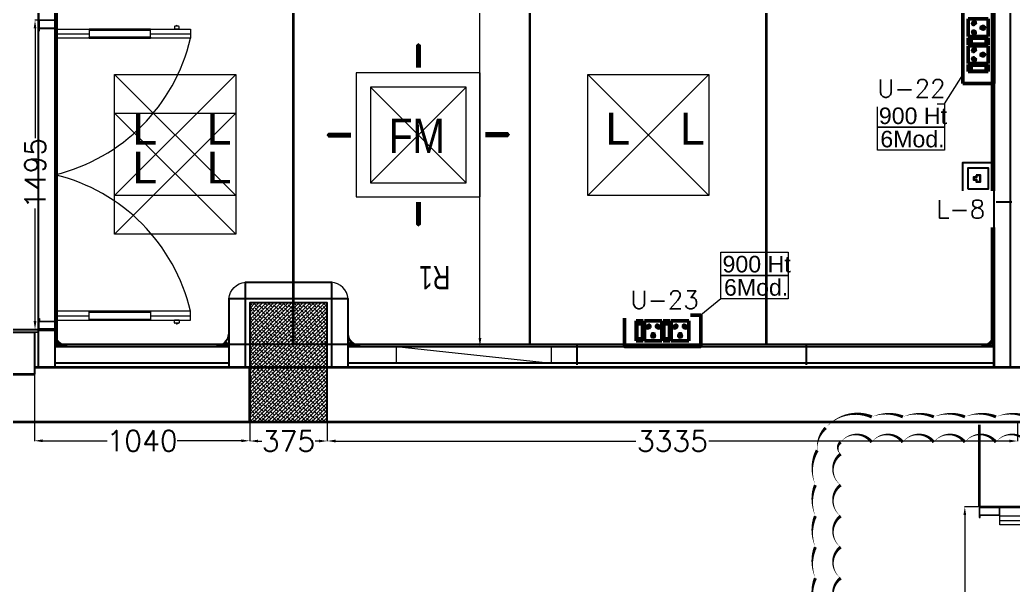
# Model space of a CAD drawing. Header units: millimetres. Extents: x 1319230 to 2124380, y -346496 to -91575.
# Drawn here: x 2114024 to 2118823, y -248940 to -246208 of the extents above; entities that cross this region are included whole.
import ezdxf

# ---------------------------------------------------------------- set-up
doc = ezdxf.new("R2010")
doc.units = ezdxf.units.MM
doc.header["$LTSCALE"] = 600
doc.header["$MEASUREMENT"] = 0
doc.header["$PDMODE"] = 35
for name, pattern in [('1', [0]), ('CONTINU', [0]), ('DASHED', [0.75, 0.5, -0.25]), ('DASHED2', [0.375, 0.25, -0.125])]:
    doc.linetypes.add(name, pattern=pattern)
for name, color, linetype, lineweight in [('90deg Corner', 96, 'Continuous', 0), ('Ahlada 50mm Ceiling Panels', 191, 'Continuous', 0), ('Ahlada 50mm Wall Panel', 94, 'Continuous', 0), ('Ahlada Coving', 3, 'Continuous', 0), ('C-Section', 3, 'Continuous', 9), ('DIM', 7, 'Continuous', 0), ('Double Leaf Door', 4, 'Continuous', 18), ('ELE. 2N0S OF 6-16 UPS SOCKETS', 191, 'Continuous', 15), ('MEP_HVAC_RA_RAISERS', 3, 'Continuous', 0), ('P-Wall', 8, 'Continuous', 35), ('Partition-80WP', 7, 'Continuous', 5), ('Supply Diffusers', 3, 'Continuous', 0)]:
    doc.layers.add(name, color=color, linetype=linetype, lineweight=lineweight)
doc.layers.add('CFT_LOOPING', color=7, linetype='1', lineweight=0, true_color=0xd6d600)
doc.layers.add('ELE-42W EMERGENCY DOWN LIGHT', color=7, linetype='Continuous', lineweight=0, true_color=0x608ec6)
for name, color, linetype in [('col', 5, 'Continuous'), ('Dimensions', 7, 'Continuous'), ('ELE-LIGHTING TEXT', 7, 'Continuous'), ('ELE.LAN POINT', 3, 'Continuous'), ('MEP_HVAC_SUPPLY_DIFFUSER', 5, 'Continuous'), ('TEXT', 6, 'Continuous'), ('wall', 1, 'Continuous')]:
    doc.layers.add(name, color=color, linetype=linetype)
doc.styles.add('ARIAL', font='arial.ttf')
doc.styles.add('ARIEL', font='sanss___.ttf', dxfattribs={"width": 0.75})
doc.styles.add('ROMAN', font='arial.ttf', dxfattribs={"width": 0.8})
doc.styles.add('ROMANS', font='romans.shx')
doc.styles.get("Standard").update_dxf_attribs({"font": 'stylu.ttf'})
doc.dimstyles.new('AEPL1', dxfattribs={"dimtxt": 100, "dimasz": 40, "dimexe": 1.25, "dimexo": 5, "dimtad": 0, "dimdec": 0, "dimtxsty": 'ROMANS', "dimcen": 2.5, "dimclrd": 250, "dimclre": 250, "dimclrt": 7, "dimadec": 0, "dimazin": 0, "dimtfac": 1, "dimtdec": 0, "dimtmove": 0, "dimatfit": 3, "dimfxl": 1, "dimlwd": 0, "dimlwe": 0, "dimarcsym": 0})

# ---------------------------------------------------------------- blocks, each defined once
blk = doc.blocks.new('A010004 Mezz.F. Layout Plan$0$b & c')
at = {"layer": 'Ahlada Coving', "color": 3}
for p, q in [((-4.1, 40.9), (-5.7, 42.5)), ((-2.7, 7.8), (-3.7, 7.8)), ((-3.7, 7.8), (-2.7, 6)), ((4.9, 15.3), (-2.7, 7.8)), ((-2.7, 6), (5.7, 14.4)), ((8.7, 11.4), (0.3, 3)), ((0.3, 3), (2.1, 2)), ((2.1, 3), (9.7, 10.6)), ((2.1, 2), (2.1, 3)), ((36.9, 0), (35.3, 1.6))]:
    blk.add_line(p, q, dxfattribs=at)
blk.add_lwpolyline([(-5.7, 30.7), (-5.7, 5.7), (0, 0), (25, 0), (22.8, 1.5), (13.2, 1.5), (3.6, 4.5), (3.6, 1.5), (0.6, 1.5), (-4.2, 6.3), (-4.2, 9.3), (-1.2, 9.3), (-4.2, 18.9), (-4.2, 28.4), (-5.7, 30.7)], dxfattribs=at)
for radius, start, end in [(44, 181.9548, 220.5976), (42.5, 184.1661, 265.906), (44, 222.2286, 227.7746), (44, 229.4056, 268.1119)]:
    blk.add_arc((38.3, 44), radius, start, end, dxfattribs=at)
blk = doc.blocks.new('90D_CORNER_COVE')
at = {"layer": '90deg Corner', "color": 3}
for p, q in [((-59.1, 65.5), (-40.3, 65.5)), ((-40.3, -15), (-40.3, 65.5)), ((-59.1, -15), (-40.3, -15)), ((-40.3, -15), (-40.3, -33.8)), ((-40.3, -15), (40.2, -15)), ((40.2, -15), (40.2, -33.8))]:
    blk.add_line(p, q, dxfattribs=at)
blk.add_arc((-48.7, -23.5), 89.4, 5.4288, 84.5712, dxfattribs=at)
blk = doc.blocks.new('*D160')
at = {"layer": 'Defpoints', "color": 0, "transparency": 16777216}
for p in [(2115134.1, -247763.7), (2114094.1, -247885.8), (2115134.1, -248242.2)]:
    blk.add_point(p, dxfattribs=at)
at = {"layer": 'DIM', "color": 250, "lineweight": 0, "transparency": 16777216}
for p, q in [((2115134.1, -247768.7), (2115134.1, -248243.4)), ((2114094.1, -247890.8), (2114094.1, -248243.4)), ((2114134.1, -248242.2), (2114445, -248242.2)), ((2115094.1, -248242.2), (2114783.2, -248242.2))]:
    blk.add_line(p, q, dxfattribs=at)
at = {"layer": 'DIM', "color": 250, "transparency": 16777216}
for points in [[(2114134.1, -248235.5), (2114134.1, -248248.9), (2114094.1, -248242.2)], [(2115094.1, -248248.9), (2115094.1, -248235.5), (2115134.1, -248242.2)]]:
    blk.add_solid(points, dxfattribs=at)
at = {"layer": 'DIM', "color": 7, "transparency": 16777216, "insert": (2114614.1, -248242.2), "char_height": 100, "attachment_point": 5, "style": 'ROMANS'}
blk.add_mtext('1040', dxfattribs=at)
blk = doc.blocks.new('*D161')
at = {"layer": 'Defpoints', "color": 0, "transparency": 16777216}
for p in [(2114096.9, -246208.8), (2114114.1, -246208.8), (2114114.1, -247703.8)]:
    blk.add_point(p, dxfattribs=at)
at = {"layer": 'DIM', "color": 250, "lineweight": 0, "transparency": 16777216}
for p, q in [((2114109.1, -246208.8), (2114095.6, -246208.8)), ((2114096.9, -246248.8), (2114096.9, -246780.1)), ((2114096.9, -247663.8), (2114096.9, -247119.4)), ((2114109.1, -247703.8), (2114095.6, -247703.8))]:
    blk.add_line(p, q, dxfattribs=at)
at = {"layer": 'DIM', "color": 250, "transparency": 16777216}
for points in [[(2114090.2, -246248.8), (2114103.6, -246248.8), (2114096.9, -246208.8)], [(2114090.2, -247663.8), (2114103.6, -247663.8), (2114096.9, -247703.8)]]:
    blk.add_solid(points, dxfattribs=at)
at = {"layer": 'DIM', "color": 7, "transparency": 16777216, "insert": (2114096.9, -246949.8), "char_height": 100, "attachment_point": 5, "rotation": 90, "style": 'ROMANS'}
blk.add_mtext('1495', dxfattribs=at)
blk = doc.blocks.new('1500x80')
at = {"layer": 'Double Leaf Door'}
for points in [[(99338.7, -25417.9), (99343.6, -25417.9), (99343.6, -25121.4), (99338.7, -25121.4)], [(99382.3, -25121.4), (99377.3, -25121.4), (99377.3, -25417.9), (99382.3, -25417.9)], [(100701.7, -25121.4), (100706.7, -25121.4), (100706.7, -25417.9), (100701.7, -25417.9)], [(100745.3, -25417.9), (100740.4, -25417.9), (100740.4, -25121.4), (100745.3, -25121.4)]]:
    blk.add_hatch(color=6, dxfattribs=at).paths.add_polyline_path(points)
at = {"layer": 'Double Leaf Door', "color": 8}
for p, q in [((99338.7, -25581.8), (99338.7, -24927.6)), ((99338.7, -24927.6), (99382.3, -24927.6)), ((99360.5, -25121.4), (99360.5, -24927.6)), ((99382.3, -24927.6), (99382.3, -25581.8)), ((100745.3, -24927.6), (100701.7, -24927.6)), ((100701.7, -24927.6), (100701.7, -25581.8)), ((100723.5, -25121.4), (100723.5, -24927.6)), ((100745.3, -25581.8), (100745.3, -24927.6)), ((99324.3, -24985.1), (99324.3, -25003.1)), ((99338.7, -24983.1), (99326.2, -24983.1)), ((99338.7, -24983.1), (99338.7, -25005)), ((100745.3, -24983.1), (100757.8, -24983.1)), ((100745.3, -24983.1), (100745.3, -25005)), ((100759.7, -24985.1), (100759.7, -25003.1)), ((99326.2, -25005), (99338.7, -25005)), ((100757.8, -25005), (100745.3, -25005)), ((99360.5, -25581.8), (99360.5, -25417.9)), ((100723.5, -25581.8), (100723.5, -25417.9)), ((99294.5, -25581.8), (99294.5, -25661.8)), ((99334.7, -25581.8), (99294.5, -25581.8)), ((99296.5, -25583.8), (99296.5, -25659.8)), ((99332.7, -25583.8), (99296.5, -25583.8)), ((99332.7, -25658.9), (99332.7, -25583.8)), ((99334.7, -25656.9), (99334.7, -25581.8)), ((99382.3, -25581.8), (99338.7, -25581.8)), ((100701.7, -25581.8), (100745.3, -25581.8)), ((100749.3, -25656.9), (100749.3, -25581.8)), ((100749.3, -25581.8), (100789.5, -25581.8)), ((100751.3, -25658.9), (100751.3, -25583.8)), ((100751.3, -25583.8), (100787.5, -25583.8)), ((100787.5, -25583.8), (100787.5, -25659.8)), ((100789.5, -25581.8), (100789.5, -25661.8)), ((99294.5, -25661.8), (99334.7, -25661.8)), ((99296.5, -25659.8), (99334.7, -25659.8)), ((99344.6, -25658.9), (99332.7, -25658.9)), ((99346.6, -25656.9), (99334.7, -25656.9)), ((99334.7, -25659.8), (99344.6, -25659.8)), ((99334.7, -25661.8), (99346.6, -25661.8)), ((99344.6, -25659.8), (99344.6, -25658.9)), ((99346.6, -25661.8), (99346.6, -25656.9)), ((100737.4, -25661.8), (100737.4, -25656.9)), ((100737.4, -25656.9), (100749.3, -25656.9)), ((100749.3, -25661.8), (100737.4, -25661.8)), ((100739.4, -25659.8), (100739.4, -25658.9)), ((100739.4, -25658.9), (100751.3, -25658.9)), ((100749.3, -25659.8), (100739.4, -25659.8)), ((100787.5, -25659.8), (100749.3, -25659.8)), ((100789.5, -25661.8), (100749.3, -25661.8))]:
    blk.add_line(p, q, dxfattribs=at)
at = {"layer": 'Double Leaf Door', "color": 6}
for p, q in [((99382.3, -25121.4), (99338.7, -25121.4)), ((99338.7, -25121.4), (99338.7, -25417.9)), ((99343.6, -25417.9), (99343.6, -25121.4)), ((99377.3, -25417.9), (99377.3, -25121.4)), ((99382.3, -25417.9), (99382.3, -25121.4)), ((100701.7, -25417.9), (100701.7, -25121.4)), ((100701.7, -25121.4), (100745.3, -25121.4)), ((100706.7, -25417.9), (100706.7, -25121.4)), ((100740.4, -25417.9), (100740.4, -25121.4)), ((100745.3, -25121.4), (100745.3, -25417.9)), ((99338.7, -25417.9), (99382.3, -25417.9)), ((100745.3, -25417.9), (100701.7, -25417.9))]:
    blk.add_line(p, q, dxfattribs=at)
at = {"layer": 'Double Leaf Door', "color": 6, "ltscale": 100}
for p, q in [((99377.3, -25121.4), (99377.3, -25417.9)), ((100706.7, -25121.4), (100706.7, -25417.9))]:
    blk.add_line(p, q, dxfattribs=at)
at = {"layer": 'Double Leaf Door', "color": 6}
for points in [[(99338.7, -25121.4), (99338.7, -25417.9), (99343.6, -25417.9), (99343.6, -25121.4), (99338.7, -25121.4)], [(99382.3, -25121.4), (99382.3, -25417.9), (99377.3, -25417.9), (99377.3, -25121.4), (99382.3, -25121.4)], [(100701.7, -25121.4), (100701.7, -25417.9), (100706.7, -25417.9), (100706.7, -25121.4), (100701.7, -25121.4)], [(100745.3, -25121.4), (100745.3, -25417.9), (100740.4, -25417.9), (100740.4, -25121.4), (100745.3, -25121.4)]]:
    blk.add_lwpolyline(points, dxfattribs=at)
at = {"layer": 'Double Leaf Door', "ltscale": 5000}
for points in [[(99338.7, -25121.4), (99338.7, -25417.9), (99343.6, -25417.9), (99343.6, -25121.4), (99338.7, -25121.4)], [(100745.3, -25121.4), (100745.3, -25417.9), (100740.4, -25417.9), (100740.4, -25121.4), (100745.3, -25121.4)]]:
    blk.add_lwpolyline(points, dxfattribs=at)
at = {"layer": 'Double Leaf Door', "color": 8}
for centre, radius, start, end in [((99178.3, -25793), 889.2, 13.7405, 76.7352), ((100905.7, -25793), 889.2, 103.2648, 166.2595), ((99324.3, -24994.1), 3.72, 90, 270), ((99326.2, -24985.1), 1.98, 90, 180), ((99326.2, -25003.1), 1.98, 180, 270), ((100757.8, -24985.1), 1.98, 0, 90), ((100757.8, -25003.1), 1.98, 270, 0), ((100759.7, -24994.1), 3.72, 270, 90)]:
    blk.add_arc(centre, radius, start, end, dxfattribs=at)
blk = doc.blocks.new('C SECTION')
at = {"layer": 'C-Section'}
for p, q in [((3564373.2, -608564.1), (3564614.5, -608564.1)), ((3564373.2, -608564.1), (3564373.2, -608595.1)), ((3564373.2, -608595.1), (3564374.2, -608595.1)), ((3564374.2, -608565.1), (3564613.5, -608565.1)), ((3564374.2, -608565.1), (3564374.2, -608595.1)), ((3564613.5, -608565.1), (3564613.5, -608595.1)), ((3564613.5, -608595.1), (3564614.5, -608595.1)), ((3564614.5, -608564.1), (3564614.5, -608595.1))]:
    blk.add_line(p, q, dxfattribs=at)
blk = doc.blocks.new('1800x100')
at = {"layer": 'Double Leaf Door'}
for points in [[(101755.4, -31394.5), (101760.3, -31394.5), (101760.3, -31098), (101755.4, -31098)], [(101799, -31098), (101794.1, -31098), (101794.1, -31394.5), (101799, -31394.5)], [(103128.4, -31098), (103133.4, -31098), (103133.4, -31394.5), (103128.4, -31394.5)], [(103172.1, -31394.5), (103167.1, -31394.5), (103167.1, -31098), (103172.1, -31098)]]:
    blk.add_hatch(color=6, dxfattribs=at).paths.add_polyline_path(points)
at = {"layer": 'Double Leaf Door', "color": 8}
for p, q in [((101755.4, -31558.5), (101755.4, -30904.2)), ((101755.4, -30904.2), (101799, -30904.2)), ((101777.2, -31098), (101777.2, -30904.2)), ((101799, -30904.2), (101799, -31558.5)), ((103172.1, -30904.2), (103128.4, -30904.2)), ((103128.4, -30904.2), (103128.4, -31558.5)), ((103150.3, -31098), (103150.3, -30904.2)), ((103172.1, -31558.5), (103172.1, -30904.2)), ((101741, -30961.8), (101741, -30979.7)), ((101755.4, -30959.8), (101743, -30959.8)), ((101743, -30981.7), (101755.4, -30981.7)), ((101755.4, -30959.8), (101755.4, -30981.7)), ((103172.1, -30959.8), (103184.5, -30959.8)), ((103172.1, -30959.8), (103172.1, -30981.7)), ((103184.5, -30981.7), (103172.1, -30981.7)), ((103186.5, -30961.8), (103186.5, -30979.7)), ((101777.2, -31558.5), (101777.2, -31394.5)), ((103150.3, -31558.5), (103150.3, -31394.5)), ((101711.2, -31558.5), (101711.2, -31658.5)), ((101751.4, -31558.5), (101711.2, -31558.5)), ((101713.2, -31560.5), (101713.2, -31656.5)), ((101749.4, -31560.5), (101713.2, -31560.5)), ((101749.4, -31655.5), (101749.4, -31560.5)), ((101751.4, -31653.5), (101751.4, -31558.5)), ((101799, -31558.5), (101755.4, -31558.5)), ((103128.4, -31558.5), (103172.1, -31558.5)), ((103176.1, -31653.5), (103176.1, -31558.5)), ((103176.1, -31558.5), (103216.2, -31558.5)), ((103178, -31655.5), (103178, -31560.5)), ((103178, -31560.5), (103214.3, -31560.5)), ((103214.3, -31560.5), (103214.3, -31656.5)), ((103216.2, -31558.5), (103216.2, -31658.5)), ((101711.2, -31658.5), (101751.4, -31658.5)), ((101713.2, -31656.5), (101751.4, -31656.5)), ((101761.3, -31655.5), (101749.4, -31655.5)), ((101763.3, -31653.5), (101751.4, -31653.5)), ((101751.4, -31656.5), (101761.3, -31656.5)), ((101751.4, -31658.5), (101763.3, -31658.5)), ((101761.3, -31656.5), (101761.3, -31655.5)), ((101763.3, -31658.5), (101763.3, -31653.5)), ((103164.1, -31658.5), (103164.1, -31653.5)), ((103164.1, -31653.5), (103176.1, -31653.5)), ((103176.1, -31658.5), (103164.1, -31658.5)), ((103166.1, -31656.5), (103166.1, -31655.5)), ((103166.1, -31655.5), (103178, -31655.5)), ((103176.1, -31656.5), (103166.1, -31656.5)), ((103214.3, -31656.5), (103176.1, -31656.5)), ((103216.2, -31658.5), (103176.1, -31658.5))]:
    blk.add_line(p, q, dxfattribs=at)
at = {"layer": 'Double Leaf Door', "color": 6}
for p, q in [((101799, -31098), (101755.4, -31098)), ((101755.4, -31098), (101755.4, -31394.5)), ((101760.3, -31394.5), (101760.3, -31098)), ((101794.1, -31394.5), (101794.1, -31098)), ((101799, -31394.5), (101799, -31098)), ((103128.4, -31394.5), (103128.4, -31098)), ((103128.4, -31098), (103172.1, -31098)), ((103133.4, -31394.5), (103133.4, -31098)), ((103167.1, -31394.5), (103167.1, -31098)), ((103172.1, -31098), (103172.1, -31394.5)), ((101755.4, -31394.5), (101799, -31394.5)), ((103172.1, -31394.5), (103128.4, -31394.5))]:
    blk.add_line(p, q, dxfattribs=at)
at = {"layer": 'Double Leaf Door', "color": 6, "ltscale": 100}
for p, q in [((101794.1, -31098), (101794.1, -31394.5)), ((103133.4, -31098), (103133.4, -31394.5))]:
    blk.add_line(p, q, dxfattribs=at)
at = {"layer": 'Double Leaf Door', "color": 6}
for points in [[(101755.4, -31098), (101755.4, -31394.5), (101760.3, -31394.5), (101760.3, -31098), (101755.4, -31098)], [(101799, -31098), (101799, -31394.5), (101794.1, -31394.5), (101794.1, -31098), (101799, -31098)], [(103128.4, -31098), (103128.4, -31394.5), (103133.4, -31394.5), (103133.4, -31098), (103128.4, -31098)], [(103172.1, -31098), (103172.1, -31394.5), (103167.1, -31394.5), (103167.1, -31098), (103172.1, -31098)]]:
    blk.add_lwpolyline(points, dxfattribs=at)
at = {"layer": 'Double Leaf Door', "ltscale": 5000}
for points in [[(101755.4, -31098), (101755.4, -31394.5), (101760.3, -31394.5), (101760.3, -31098), (101755.4, -31098)], [(103172.1, -31098), (103172.1, -31394.5), (103167.1, -31394.5), (103167.1, -31098), (103172.1, -31098)]]:
    blk.add_lwpolyline(points, dxfattribs=at)
at = {"layer": 'Double Leaf Door', "color": 8}
for centre, radius, start, end in [((101718.3, -31651), 751.1, 7.0777, 83.8305), ((103156.2, -31597.2), 693.5, 92.2943, 176.7975), ((101741, -30970.7), 3.72, 90, 270), ((101743, -30961.8), 1.98, 90, 180), ((101743, -30979.7), 1.98, 180, 270), ((103184.5, -30961.8), 1.98, 0, 90), ((103184.5, -30979.7), 1.98, 270, 0), ((103186.5, -30970.7), 3.72, 270, 90)]:
    blk.add_arc(centre, radius, start, end, dxfattribs=at)
blk = doc.blocks.new('*D169')
at = {"layer": 'Defpoints', "color": 0, "transparency": 16777216}
for p in [(2118659.1, -248561.4), (2118589.4, -250066.4), (2118659.1, -250066.4)]:
    blk.add_point(p, dxfattribs=at)
at = {"layer": 'DIM', "color": 250, "lineweight": 0, "transparency": 16777216}
for p, q in [((2118654.1, -248561.4), (2118588.2, -248561.4)), ((2118589.4, -248601.4), (2118589.4, -249144.8)), ((2118589.4, -250026.4), (2118589.4, -249483)), ((2118654.1, -250066.4), (2118588.2, -250066.4))]:
    blk.add_line(p, q, dxfattribs=at)
at = {"layer": 'DIM', "color": 250, "transparency": 16777216}
for points in [[(2118596.1, -248601.4), (2118582.7, -248601.4), (2118589.4, -248561.4)], [(2118582.7, -250026.4), (2118596.1, -250026.4), (2118589.4, -250066.4)]]:
    blk.add_solid(points, dxfattribs=at)
at = {"layer": 'DIM', "color": 7, "transparency": 16777216, "insert": (2118589.4, -249313.9), "char_height": 100, "attachment_point": 5, "rotation": 90, "style": 'ROMANS'}
blk.add_mtext('1505', dxfattribs=at)
blk = doc.blocks.new('*D172')
at = {"layer": 'Defpoints', "color": 0, "transparency": 16777216}
for p in [(2115509.1, -248150.8), (2118844.1, -248150.8), (2118844.1, -248243.4)]:
    blk.add_point(p, dxfattribs=at)
at = {"layer": 'Dimensions', "color": 250, "lineweight": 0, "transparency": 16777216}
for p, q in [((2115509.1, -248155.8), (2115509.1, -248244.7)), ((2118844.1, -248155.8), (2118844.1, -248244.7)), ((2115549.1, -248243.4), (2117000, -248243.4)), ((2118804.1, -248243.4), (2117353.2, -248243.4))]:
    blk.add_line(p, q, dxfattribs=at)
at = {"layer": 'Dimensions', "color": 250, "transparency": 16777216}
for points in [[(2115549.1, -248236.8), (2115549.1, -248250.1), (2115509.1, -248243.4)], [(2118804.1, -248250.1), (2118804.1, -248236.8), (2118844.1, -248243.4)]]:
    blk.add_solid(points, dxfattribs=at)
at = {"layer": 'Dimensions', "color": 7, "transparency": 16777216, "insert": (2117176.6, -248243.4), "char_height": 100, "attachment_point": 5, "style": 'ROMANS'}
blk.add_mtext('3335', dxfattribs=at)
blk = doc.blocks.new('Voice')
at = {"layer": 'ELE.LAN POINT', "color": 3}
for points in [[(0, -31.8), (127.9, -31.8), (127.9, 92), (0, 92)], [(21.9, -10), (106, -10), (106, 70.1), (21.9, 70.1)], [(77.3, 21.4), (69.7, 21.4), (69.7, 11.7), (58.1, 11.7), (58.1, 21.4), (50.6, 21.4), (50.6, 38.7), (77.3, 38.7)], [(75.9, 22.8), (68.4, 22.8), (68.4, 13), (59.5, 13), (59.5, 22.8), (52, 22.8), (52, 37.4), (75.9, 37.4)]]:
    blk.add_lwpolyline(points, close=True, dxfattribs=at)
blk = doc.blocks.new('5Y3AQY')
at = {"layer": 'ELE. 2N0S OF 6-16 UPS SOCKETS', "color": 72, "lineweight": 50}
for p, q in [((-311.5, -26.5), (-277.7, -26.5)), ((-311.5, -123.5), (-311.5, -26.5)), ((-311.5, -123.5), (-311.5, -26.5)), ((-308.7, -37), (-280.5, -37)), ((-308.7, -113), (-308.7, -37)), ((-308.7, -40.4), (-280.5, -40.4)), ((-280.5, -37), (-280.5, -113)), ((-277.7, -26.5), (-277.7, -123.5)), ((-272.1, -26.5), (-272.1, -123.5)), ((-187.1, -26.5), (-272.1, -26.5)), ((-187.1, -123.5), (-187.1, -26.5)), ((-181.4, -26.5), (-147.6, -26.5)), ((-181.4, -123.5), (-181.4, -26.5)), ((-181.4, -123.5), (-181.4, -26.5)), ((-178.6, -37), (-150.4, -37)), ((-178.6, -113), (-178.6, -37)), ((-178.6, -40.4), (-150.4, -40.4)), ((-150.4, -37), (-150.4, -113)), ((-147.6, -26.5), (-147.6, -123.5)), ((-57, -26.5), (-142, -26.5)), ((-142, -26.5), (-142, -123.5)), ((-57, -123.5), (-57, -26.5)), ((-311.5, -123.5), (-277.7, -123.5)), ((-277.7, -123.5), (-311.5, -123.5)), ((-280.5, -113), (-308.7, -113)), ((-272.1, -123.5), (-187.1, -123.5)), ((-181.4, -123.5), (-147.6, -123.5)), ((-147.6, -123.5), (-181.4, -123.5)), ((-150.4, -113), (-178.6, -113)), ((-142, -123.5), (-57, -123.5))]:
    blk.add_line(p, q, dxfattribs=at)
blk.add_lwpolyline([(-368.5, 0), (0, 0), (0, -150), (-368.5, -150)], close=True, dxfattribs=at)
for centre, radius, start, end in [((-249.3, -52.1), 4.6, 284.9049, 157.3162), ((-209.8, -52.1), 4.6, 22.6838, 255.0951), ((-119.2, -52.1), 4.6, 284.9049, 157.3162), ((-79.7, -52.1), 4.6, 22.6838, 255.0951), ((-253.8, -56.1), 5.7, 87.49, 354.7311), ((-229.6, -99), 6.62, 127.1584, 52.8416), ((-229.6, -92.3), 4.22, 341.4031, 198.5969), ((-205.3, -56.1), 5.7, 185.2689, 92.51), ((-123.7, -56.1), 5.7, 87.49, 354.7311), ((-99.5, -99), 6.62, 127.1584, 52.8416), ((-99.5, -92.3), 4.22, 341.4031, 198.5969), ((-75.2, -56.1), 5.7, 185.2689, 92.51)]:
    blk.add_arc(centre, radius, start, end, dxfattribs=at)
blk = doc.blocks.new('54W EME')
for p, q in [((-292.5, 292.5), (292.5, -292.5)), ((292.5, 292.5), (-292.5, -292.5))]:
    blk.add_line(p, q)
at = {"layer": 'ELE-42W EMERGENCY DOWN LIGHT'}
blk.add_lwpolyline([(-292.5, -292.5), (-292.5, 292.5), (292.5, 292.5), (292.5, -292.5)], close=True, dxfattribs=at)
at = {"char_height": 154, "width": 324.958, "attachment_point": 1, "style": 'ARIAL'}
for insert in [(-206.9, 107), (152.9, 107)]:
    blk.add_mtext('L', dxfattribs=dict(at, insert=insert))
blk = doc.blocks.new('*D175')
at = {"layer": 'Defpoints', "color": 0, "transparency": 16777216}
for p in [(2116207.9, -241685.8), (2116207.9, -247785.8), (2116246.6, -247785.8)]:
    blk.add_point(p, dxfattribs=at)
at = {"layer": 'Dimensions', "color": 250, "lineweight": 0, "transparency": 16777216}
for p, q in [((2116212.9, -241685.8), (2116247.8, -241685.8)), ((2116246.6, -241725.8), (2116246.6, -244561.6)), ((2116246.6, -247745.8), (2116246.6, -244909.9)), ((2116212.9, -247785.8), (2116247.8, -247785.8))]:
    blk.add_line(p, q, dxfattribs=at)
at = {"layer": 'Dimensions', "color": 250, "transparency": 16777216}
for points in [[(2116253.3, -241725.8), (2116239.9, -241725.8), (2116246.6, -241685.8)], [(2116239.9, -247745.8), (2116253.3, -247745.8), (2116246.6, -247785.8)]]:
    blk.add_solid(points, dxfattribs=at)
at = {"layer": 'Dimensions', "color": 7, "transparency": 16777216, "insert": (2116246.6, -244735.8), "char_height": 100, "attachment_point": 5, "rotation": 90, "style": 'ROMANS'}
blk.add_mtext('6100', dxfattribs=at)
blk = doc.blocks.new('*D178')
at = {"layer": 'Defpoints', "color": 0, "transparency": 16777216}
for p in [(2115134.1, -248150.8), (2115509.1, -248150.8), (2115509.1, -248243.4)]:
    blk.add_point(p, dxfattribs=at)
at = {"layer": 'Dimensions', "color": 250, "lineweight": 0, "transparency": 16777216}
for p, q in [((2115134.1, -248155.8), (2115134.1, -248244.7)), ((2115509.1, -248155.8), (2115509.1, -248244.7)), ((2115174.1, -248243.4), (2115192.5, -248243.4)), ((2115469.1, -248243.4), (2115450.7, -248243.4))]:
    blk.add_line(p, q, dxfattribs=at)
at = {"layer": 'Dimensions', "color": 250, "transparency": 16777216}
for points in [[(2115174.1, -248236.8), (2115174.1, -248250.1), (2115134.1, -248243.4)], [(2115469.1, -248250.1), (2115469.1, -248236.8), (2115509.1, -248243.4)]]:
    blk.add_solid(points, dxfattribs=at)
at = {"layer": 'Dimensions', "color": 7, "transparency": 16777216, "insert": (2115321.6, -248243.4), "char_height": 100, "attachment_point": 5, "style": 'ROMANS'}
blk.add_mtext('375', dxfattribs=at)
blk = doc.blocks.new('*D299')
at = {"layer": 'Defpoints', "color": 0, "transparency": 16777216}
for p in [(2115134.1, -247763.7), (2114094.1, -247885.8), (2115134.1, -248242.2)]:
    blk.add_point(p, dxfattribs=at)
at = {"layer": 'DIM', "color": 250, "lineweight": 0, "transparency": 16777216}
for p, q in [((2115134.1, -247768.7), (2115134.1, -248243.4)), ((2114094.1, -247890.8), (2114094.1, -248243.4)), ((2114134.1, -248242.2), (2114444.4, -248242.2)), ((2115094.1, -248242.2), (2114783.8, -248242.2))]:
    blk.add_line(p, q, dxfattribs=at)
at = {"layer": 'DIM', "color": 250, "transparency": 16777216}
for points in [[(2114134.1, -248235.5), (2114134.1, -248248.9), (2114094.1, -248242.2)], [(2115094.1, -248235.5), (2115094.1, -248248.9), (2115134.1, -248242.2)]]:
    blk.add_solid(points, dxfattribs=at)
at = {"layer": 'DIM', "color": 7, "transparency": 16777216, "insert": (2114614.1, -248242.2), "char_height": 100, "attachment_point": 5, "style": 'ROMANS'}
blk.add_mtext('1040', dxfattribs=at)
blk = doc.blocks.new('*D304')
at = {"layer": 'Defpoints', "color": 0, "transparency": 16777216}
for p in [(2118659.1, -248561.4), (2118589.4, -250066.4), (2118659.1, -250066.4)]:
    blk.add_point(p, dxfattribs=at)
at = {"layer": 'DIM', "color": 250, "lineweight": 0, "transparency": 16777216}
for p, q in [((2118654.1, -248561.4), (2118588.2, -248561.4)), ((2118589.4, -248601.4), (2118589.4, -249144.2)), ((2118589.4, -250026.4), (2118589.4, -249483.6)), ((2118654.1, -250066.4), (2118588.2, -250066.4))]:
    blk.add_line(p, q, dxfattribs=at)
at = {"layer": 'DIM', "color": 250, "transparency": 16777216}
for points in [[(2118582.7, -248601.4), (2118596.1, -248601.4), (2118589.4, -248561.4)], [(2118582.7, -250026.4), (2118596.1, -250026.4), (2118589.4, -250066.4)]]:
    blk.add_solid(points, dxfattribs=at)
at = {"layer": 'DIM', "color": 7, "transparency": 16777216, "insert": (2118589.4, -249313.9), "char_height": 100, "attachment_point": 5, "rotation": 90, "style": 'ROMANS'}
blk.add_mtext('1505', dxfattribs=at)
blk = doc.blocks.new('FM3')
at = {"layer": 'Supply Diffusers'}
for p, q in [((234.6, -234.9), (-235.4, 235.1)), ((-235.4, -234.9), (234.6, 235.1))]:
    blk.add_line(p, q, dxfattribs=at)
at = {"layer": 'Supply Diffusers', "color": 7}
for points in [[(0.6, 451.1, 0, 150, 0), (0.6, 390.6, 25, 25, 0), (0.6, 330.1, 25, 25, 0)], [(-451.4, -0.9, 0, 150, 0), (-390.9, -0.9, 25, 25, 0), (-330.4, -0.9, 25, 25, 0)], [(450.6, 1.1, 0, 150, 0), (390.1, 1.1, 25, 25, 0), (329.6, 1.1, 25, 25, 0)], [(0.6, -450.9, 0, 150, 0), (0.6, -390.4, 25, 25, 0), (0.6, -329.9, 25, 25, 0)]]:
    blk.add_lwpolyline(points, format="xyseb", dxfattribs=at)
at = {"layer": 'Supply Diffusers', "linetype": 'DASHED', "ltscale": 5}
blk.add_lwpolyline([(-305.4, -304.9), (304.6, -304.9), (304.6, 305.1), (-305.4, 305.1)], close=True, dxfattribs=at)
at = {"layer": 'Supply Diffusers'}
blk.add_lwpolyline([(-235.4, -234.9), (234.6, -234.9), (234.6, 235.1), (-235.4, 235.1)], close=True, dxfattribs=at)
at = {"layer": 'Supply Diffusers', "style": 'ROMAN', "width": 0.8}
blk.add_text('FM', height=170, dxfattribs=at).set_placement((-144.4, -89.7))
blk = doc.blocks.new('SA DIFFUSER 600X600MM')
at = {"layer": 'Supply Diffusers', "color": 1, "xscale": 0.9836065573758823, "yscale": 0.9836065573758823, "zscale": 0.9836065573758823}
blk.add_blockref('FM3', (1302829.9, -127949.5, 14384.8), dxfattribs=at)

msp = doc.modelspace()

# ---------------------------------------------------------------- hatches: boundary and pattern name
at = {"layer": 'DIM'}
h = msp.add_hatch(dxfattribs=at)
h.set_pattern_fill('ANSI38', color=256, scale=100)
h.set_pattern_definition([(45, (627306.993, -51242.912), (-8.83883476, 8.83883476), []), (135, (627306.993, -51242.912), (-26.51650429, 8.83883476), [31.25, -18.75])])
h.paths.add_polyline_path([(2115509.1, -247885.8), (2115509.1, -247575.8), (2115134.1, -247575.8), (2115134.1, -247885.8)])
h.paths.add_polyline_path([(2115134.1, -248150.8), (2115509.1, -248150.8), (2115509.1, -247885.8), (2115134.1, -247885.8)])
h = msp.add_hatch(dxfattribs=at)
h.set_pattern_fill('ANSI38', color=256, scale=100)
h.set_pattern_definition([(45, (627306.993, -51242.912), (-8.83883476, 8.83883476), []), (135, (627306.993, -51242.912), (-26.51650429, 8.83883476), [31.25, -18.75])])
h.paths.add_polyline_path([(2115509.1, -247885.8), (2115509.1, -247575.8), (2115134.1, -247575.8), (2115134.1, -247885.8)])
h.paths.add_polyline_path([(2115134.1, -248150.8), (2115509.1, -248150.8), (2115509.1, -247885.8), (2115134.1, -247885.8)])

# ---------------------------------------------------------------- linework, layer by layer
at = {"layer": 'Ahlada 50mm Ceiling Panels', "linetype": 'ByBlock', "lineweight": -2}
for p, q in [((2114204.1, -247775.8), (2114204.1, -241695.8)), ((2115344.1, -247775.8), (2115344.1, -241695.8)), ((2115347.1, -247775.8), (2115347.1, -241695.8)), ((2116487.1, -247775.8), (2116487.1, -241695.8)), ((2116490.1, -247775.8), (2116490.1, -241695.8)), ((2117630.1, -247775.8), (2117630.1, -241695.8)), ((2117633.1, -247775.8), (2117633.1, -241695.8)), ((2118719.1, -241695.8), (2118719.1, -247775.8)), ((2114201.1, -247706.6), (2114201.1, -246206.6)), ((2114201.1, -247706.6), (2113866.9, -247706.6)), ((2114204, -247775.8), (2118719.1, -247775.8))]:
    msp.add_line(p, q, dxfattribs=at)
at = {"layer": 'Ahlada 50mm Wall Panel', "linetype": 'ByBlock', "lineweight": -2}
for p, q in [((2114114.1, -241585.8), (2114114.1, -246208.8)), ((2118729.1, -241585.8), (2118729.1, -247885.8)), ((2118809.1, -241585.8), (2118809.1, -247885.8)), ((2118809.1, -241585.8), (2118809.1, -247885.8)), ((2114114.1, -247885.8), (2114114.1, -245490.9)), ((2114194.1, -247885.8), (2114194.1, -245490.9)), ((2114113.1, -247706.8), (2114193.1, -247706.8)), ((2114114.1, -247885.8), (2114114.1, -247703.8)), ((2114194.1, -247885.8), (2114194.1, -247703.8)), ((2114194.1, -247785.8), (2115034.1, -247785.8)), ((2114194.1, -247785.8), (2115034.1, -247785.8)), ((2115609.1, -247785.8), (2118729.1, -247785.8)), ((2115609.1, -247785.8), (2118729.1, -247785.8)), ((2114194.1, -247865.8), (2115034.1, -247865.8)), ((2114194.1, -247865.8), (2115034.1, -247865.8)), ((2115609.1, -247865.8), (2118729.1, -247865.8)), ((2115609.1, -247865.8), (2118729.1, -247865.8))]:
    msp.add_line(p, q, dxfattribs=at)
msp.add_lwpolyline([(2115114.1, -247555.8), (2115114.1, -247475.8), (2115529.1, -247475.8), (2115529.1, -247555.8)], close=True, dxfattribs=at)
msp.add_lwpolyline([(2115114.1, -247555.8), (2115114.1, -247475.8), (2115529.1, -247475.8), (2115529.1, -247555.8)], close=True, dxfattribs=at)
for points in [[(2115114.1, -247885.8), (2115114.1, -247555.8), (2115034.1, -247555.8), (2115034.1, -247885.8)], [(2115114.1, -247885.8), (2115114.1, -247555.8), (2115034.1, -247555.8), (2115034.1, -247885.8)], [(2115609.1, -247885.8), (2115609.1, -247555.8), (2115529.1, -247555.8), (2115529.1, -247885.8)], [(2115609.1, -247885.8), (2115609.1, -247555.8), (2115529.1, -247555.8), (2115529.1, -247885.8)]]:
    msp.add_lwpolyline(points, dxfattribs=at)
at = {"layer": 'CFT_LOOPING', "color": 7, "linetype": 'DASHED2', "ltscale": 5}
for p, q in [((2118491.6, -246613.3), (2118579.1, -246472.9)), ((2117411.3, -247555.4), (2117313.3, -247635.8))]:
    msp.add_line(p, q, dxfattribs=at)
for points in [[(2118166.8, -246613.3), (2118491.6, -246613.3), (2118491.6, -246725.8), (2118166.8, -246725.8)], [(2118166.8, -246725.8), (2118491.6, -246725.8), (2118491.6, -246838.3), (2118166.8, -246838.3)], [(2117411.3, -247330.4), (2117736.1, -247330.4), (2117736.1, -247442.9), (2117411.3, -247442.9)], [(2117411.3, -247442.9), (2117736.1, -247442.9), (2117736.1, -247555.4), (2117411.3, -247555.4)]]:
    msp.add_lwpolyline(points, close=True, dxfattribs=at)
at = {"layer": 'col'}
msp.add_lwpolyline([(2115134.1, -248150.8), (2115509.1, -248150.8), (2115509.1, -247575.8), (2115134.1, -247575.8)], close=True, dxfattribs=at)
msp.add_lwpolyline([(2115134.1, -248150.8), (2115509.1, -248150.8), (2115509.1, -247575.8), (2115134.1, -247575.8)], close=True, dxfattribs=at)
at = {"layer": 'DIM', "color": 5}
msp.add_lwpolyline([(2117867.5, -249056.2, 0, 15, -0.201399), (2117867.5, -248906.2, 0, 15, -0.201399), (2117867.5, -248756.2, 0, 15, -0.201399), (2117867.5, -248606.2, 0, 15, -0.201399), (2117867.5, -248456.2, 0, 15, -0.228028), (2117876.1, -248288.5, 0, 15, -0.225257), (2117917.5, -248179.7, 0, 15, -0.32655), (2118139.9, -248126.7, 0, 15, -0.201399), (2118289.9, -248126.7, 0, 15, -0.201399), (2118439.9, -248126.7, 0, 15, -0.201399), (2118589.9, -248126.7, 0, 15, -0.201399), (2118739.9, -248126.7, 0, 15, -0.201399), (2118889.9, -248126.7, 0, 15, -0.201399), (2119039.9, -248126.7, 0, 15, -0.201399), (2119189.9, -248126.7, 0, 15, -0.201399), (2119339.9, -248126.7, 0, 15, -0.240522), (2119515.7, -248139.9, 0, 15, -0.303506), (2119680, -248236.4, 0, 15, -0.296164), (2119717.4, -248444.1, 0, 15, -0.201399), (2119717.4, -248594.1, 0, 15, -0.201399), (2119717.4, -248744.1, 0, 15, -0.201399), (2119717.4, -248894.1, 0, 15, -0.201399), (2119717.4, -249044.1, 0, 15, -0.201399)], format="xyseb", dxfattribs=at)
at = {"layer": 'DIM', "color": 1}
msp.add_lwpolyline([(2117989.9, -249056.2, 0, 15, -0.5), (2117989.9, -248906.2, 0, 15, -0.5), (2117989.9, -248756.2, 0, 15, -0.5), (2117989.9, -248606.2, 0, 15, -0.5), (2117989.9, -248456.2, 0, 15, -0.5), (2117989.9, -248306.2, 0, 15, -0.5), (2117989.9, -248249.1, 0, 15, -0.5), (2118139.9, -248249.1, 0, 15, -0.5), (2118289.9, -248249.1, 0, 15, -0.5), (2118439.9, -248249.1, 0, 15, -0.5), (2118589.9, -248249.1, 0, 15, -0.5), (2118739.9, -248249.1, 0, 15, -0.5), (2118889.9, -248249.1, 0, 15, -0.5), (2119039.9, -248249.1, 0, 15, -0.5), (2119189.9, -248249.1, 0, 15, -0.5), (2119339.9, -248249.1, 0, 15, -0.5), (2119489.9, -248249.1, 0, 15, -0.5), (2119595, -248294.1, 0, 15, -0.5), (2119595, -248444.1, 0, 15, -0.5), (2119595, -248594.1, 0, 15, -0.5), (2119595, -248744.1, 0, 15, -0.5), (2119595, -248894.1, 0, 15, -0.5), (2119595, -249044.1, 0, 15, -0.5)], format="xyseb", dxfattribs=at)
at = {"layer": 'MEP_HVAC_RA_RAISERS'}
msp.add_line((2115841.8, -247786.8), (2116591.8, -247866.8), dxfattribs=at)
at = {"layer": 'MEP_HVAC_RA_RAISERS', "lineweight": 25}
msp.add_lwpolyline([(2116181.5, -247763.4, 0, 66.4, 0), (2116181.5, -247685.9, 0, 0, 0), (2116181.5, -247559.3, 0, 0, 0), (2116081.4, -247559.3, 0, 0, 0), (2116356.6, -247494.9, 0, 0, 0), (2116204.2, -247494.9, 0, 0, 0), (2116204.2, -247399.4, 0, 0, 0)], format="xyseb", dxfattribs=at)
at = {"layer": 'MEP_HVAC_RA_RAISERS'}
msp.add_lwpolyline([(2115841.8, -247866.8), (2116591.8, -247866.8), (2116591.8, -247786.8), (2115841.8, -247786.8)], close=True, dxfattribs=at)
at = {"layer": 'P-Wall', "color": 8, "linetype": 'Continuous'}
for p, q in [((2118729.1, -241585.8), (2118729.1, -247885.8)), ((2111167.1, -247920.8), (2114094.1, -247920.8)), ((2114094.1, -247885.8), (2119189.1, -247885.8)), ((2113589.1, -248150.8), (2119189.1, -248150.8))]:
    msp.add_line(p, q, dxfattribs=at)
at = {"layer": 'P-Wall'}
for p, q in [((2115134.1, -248150.8), (2115134.1, -247885.8)), ((2118659.1, -248165.8), (2118659.1, -248561.8)), ((2118659.1, -248561.8), (2118889.1, -248561.8))]:
    msp.add_line(p, q, dxfattribs=at)
at = {"layer": 'Partition-80WP', "ltscale": 0.5}
for p, q in [((2114202, -246208.8), (2114106.8, -246208.8)), ((2118816.8, -247087.5), (2118721.5, -247087.5)), ((2118816.8, -247090.5), (2118721.5, -247090.5)), ((2114200.7, -247703.8), (2114105.4, -247703.8)), ((2114200.7, -247706.8), (2114105.4, -247706.8)), ((2114200.7, -247706.8), (2114105.4, -247706.8)), ((2114201.6, -247706.8), (2114106.3, -247706.8)), ((2116713.8, -247779.6), (2116713.8, -247874.9)), ((2116716.8, -247779.6), (2116716.8, -247874.9)), ((2117821.8, -247779.6), (2117821.8, -247874.9)), ((2117824.8, -247779.6), (2117824.8, -247874.9))]:
    msp.add_line(p, q, dxfattribs=at)
at = {"layer": 'wall', "color": 8, "linetype": 'ByBlock'}
for p, q in [((2113974.1, -247716.6), (2114094.1, -247716.6)), ((2114094.1, -247716.6), (2114094.1, -247920.8))]:
    msp.add_line(p, q, dxfattribs=at)

# ---------------------------------------------------------------- block references
at = {"layer": '90deg Corner', "xscale": -1}
msp.add_blockref('90D_CORNER_COVE', (2115073.8, -247540.8), dxfattribs=at)
msp.add_blockref('90D_CORNER_COVE', (2115073.8, -247540.8), dxfattribs=at)
at = {"layer": '90deg Corner'}
msp.add_blockref('90D_CORNER_COVE', (2115569.3, -247540.8), dxfattribs=at)
msp.add_blockref('90D_CORNER_COVE', (2115569.3, -247540.8), dxfattribs=at)
at = {"layer": 'Ahlada Coving', "ltscale": 500, "yscale": 1.418185559101401, "zscale": 1.418185559101401}
for p, xscale, rotation in [((2114194.1, -247777.7), -1.418185559101401, 270), ((2114194.1, -247777.7), -1.418185559101401, 270), ((2115034.1, -247777.7), 1.418185559101401, 90.00000000000001), ((2115034.1, -247777.7), 1.418185559101401, 90.00000000000001), ((2115609.1, -247777.7), -1.418185559101401, 270), ((2115609.1, -247777.7), -1.418185559101401, 270), ((2118729.1, -247777.7), 1.418185559101401, 90.00000000000001), ((2118729.1, -247777.7), 1.418185559101401, 90.00000000000001)]:
    msp.add_blockref('A010004 Mezz.F. Layout Plan$0$b & c', p, dxfattribs=dict(at, xscale=xscale, rotation=rotation))
at = {"layer": 'C-Section', "color": 8}
msp.add_blockref('C SECTION', (-1450500.3, 360848.5), dxfattribs=at)
at = {"layer": 'Double Leaf Door', "color": 8, "rotation": 270}
msp.add_blockref('1500x80', (2139775.9, -146914.3), dxfattribs=at)
at = {"layer": 'Double Leaf Door', "color": 8, "xscale": -1, "rotation": 270.0000000013439}
msp.add_blockref('1800x100', (2150317.6, -351777.6), dxfattribs=at)
at = {"layer": 'ELE-42W EMERGENCY DOWN LIGHT', "linetype": 'ByBlock'}
for p in [(2114774.1, -246763.5), (2117060.1, -246763.5), (2114774.1, -246951.4)]:
    msp.add_blockref('54W EME', p, dxfattribs=at)
at = {"layer": 'ELE. 2N0S OF 6-16 UPS SOCKETS', "color": 3, "linetype": 'ByBlock'}
for p, rotation in [((2118579.1, -246146.4), 89.99999999999999), ((2117313.3, -247635.8), 359.9999999999999)]:
    msp.add_blockref('5Y3AQY', p, dxfattribs=dict(at, rotation=rotation))
at = {"layer": 'ELE.LAN POINT', "color": 7, "xscale": -1.211286963933217, "yscale": 1.211286963933217, "zscale": 1.211286963933217, "rotation": 269.9999999999999}
msp.add_blockref('Voice', (2118617.7, -247051.8), dxfattribs=at)
at = {"layer": 'MEP_HVAC_SUPPLY_DIFFUSER'}
msp.add_blockref('SA DIFFUSER 600X600MM', (813118.9, -118814.1, -14384.8), dxfattribs=at)

# ---------------------------------------------------------------- texts
at = {"layer": 'MEP_HVAC_RA_RAISERS', "lineweight": 25, "insert": (2116102.8, -247510), "char_height": 112.5, "width": 174.151, "attachment_point": 1, "rotation": 180, "style": 'ARIEL'}
msp.add_mtext('R1', dxfattribs=at)
at = {"layer": 'TEXT', "color": 7, "char_height": 80, "attachment_point": 1}
for s, insert, width in [('\\A1;{\\fArial|b0|i0|c0|p34;900 Ht\\P}', (2118174.2, -246631.4), 8957.987), ('\\A1;{\\fArial|b0|i0|c0|p34;6Mod.\\P}', (2118181.2, -246743.9), 352.575), ('\\A1;{\\fArial|b0|i0|c0|p34;900 Ht\\P}', (2117418.8, -247348.4), 8957.987), ('\\A1;{\\fArial|b0|i0|c0|p34;6Mod.\\P}', (2117425.8, -247460.9), 352.575)]:
    msp.add_mtext(s, dxfattribs=dict(at, insert=insert, width=width))

# ---------------------------------------------------------------- dimensions: what is measured, and where the dimension line sits
at = {"layer": 'DIM'}
dim = msp.add_linear_dim(base=(2114096.9, -246208.8), p1=(2114114.1, -247703.8), p2=(2114114.1, -246208.8), angle=90, dimstyle='AEPL1', dxfattribs=at)
dim.commit()
dim.dimension.update_dxf_attribs({"geometry": '*D161', "text_midpoint": (2114096.9, -246949.8), "dimtype": 160})
for picture in ['*D160', '*D299']:
    dim = msp.add_linear_dim(base=(2115134.1, -248242.2), p1=(2114094.1, -247885.8), p2=(2115134.1, -247763.7), dimstyle='AEPL1', dxfattribs=at)
    dim.commit()
    dim.dimension.update_dxf_attribs({"geometry": picture, "text_midpoint": (2114614.1, -248242.2), "dimtype": 160})
for picture in ['*D169', '*D304']:
    dim = msp.add_linear_dim(base=(2118589.4, -250066.4), p1=(2118659.1, -248561.4), p2=(2118659.1, -250066.4), angle=90, dimstyle='AEPL1', dxfattribs=at)
    dim.commit()
    dim.dimension.update_dxf_attribs({"geometry": picture, "text_midpoint": (2118589.4, -249313.9)})
at = {"layer": 'Dimensions'}
dim = msp.add_linear_dim(base=(2116246.6, -247785.8), p1=(2116207.9, -241685.8), p2=(2116207.9, -247785.8), angle=90, dimstyle='AEPL1', dxfattribs=at)
dim.commit()
dim.dimension.update_dxf_attribs({"geometry": '*D175', "text_midpoint": (2116246.6, -244735.8)})
for base, p1, p2, picture, middle in [((2115509.1, -248243.4), (2115134.1, -248150.8), (2115509.1, -248150.8), '*D178', (2115321.6, -248243.4)), ((2118844.1, -248243.4), (2115509.1, -248150.8), (2118844.1, -248150.8), '*D172', (2117176.6, -248243.4))]:
    dim = msp.add_linear_dim(base=base, p1=p1, p2=p2, dimstyle='AEPL1', dxfattribs=at)
    dim.commit()
    dim.dimension.update_dxf_attribs({"geometry": picture, "text_midpoint": middle})

# ---------------------------------------------------------------- next in the draw order: texts
at = {"layer": 'ELE-LIGHTING TEXT', "color": 200, "linetype": 'CONTINU', "char_height": 87.5, "width": 244.887, "attachment_point": 1, "style": 'ROMANS', "bg_fill": 2}
for s, insert in [('{\\C256;U-22\\P}', (2118166.8, -246495.5)), ('{\\C256;L-8\\P}', (2118451.7, -247079)), ('{\\C256;U-23\\P}', (2116974.1, -247517))]:
    msp.add_mtext(s, dxfattribs=dict(at, insert=insert))

# ---------------------------------------------------------------- next in the draw order: linework, layer by layer
at = {"layer": 'Ahlada 50mm Wall Panel', "linetype": 'ByBlock', "lineweight": -2}
msp.add_line((2118729.1, -241585.8), (2118729.1, -247885.8), dxfattribs=at)

doc.saveas('drawing.dxf')
